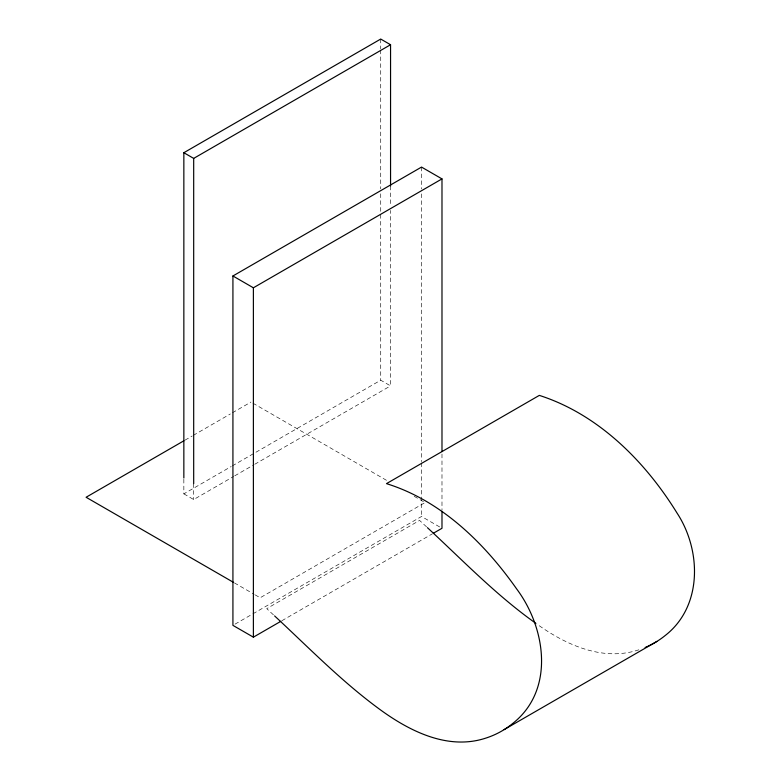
<?xml version="1.0" encoding="UTF-8"?>
<svg xmlns="http://www.w3.org/2000/svg" width="781" height="781" viewBox="0 0 781 781"><rect width="100%" height="100%" fill="white"/><g stroke="black" fill="none" stroke-linecap="round" stroke-linejoin="round"><path stroke-width="0.59" stroke-dasharray="3.9 2.93" d="M185.019 440.142L192.233 435.974M193.258 435.378L230.366 413.959M232.426 412.768L250.974 402.059M183.847 479.241L183.847 493.865L231.225 466.511M232.279 465.906L380.718 380.201L390.559 385.882L390.559 210.431M183.847 493.865L193.688 499.547L233.685 476.449M234.739 475.834L253.688 464.9M254.743 464.285L390.559 385.882M235.032 624.146L251.892 614.413M252.946 613.807L421.535 516.475L439.937 527.107M281.834 620.749L432.498 533.755M638.829 649.812C602.942 661.8 565.649 644.794 536.762 623.96M252.956 403.201L387.464 480.871M414.174 496.286L425.049 502.564L260.171 597.768L255.221 594.907M234.446 582.919L254.235 594.341M426.572 526.872L419.573 520.41L266.741 608.643L273.731 615.116M441.987 454.025L441.987 510.022M421.535 167.085L421.535 189.002M421.535 193.873L421.535 461.688M421.535 462.908L421.535 495.779M421.535 496.999L421.535 516.475M390.559 186.063L390.559 205.559M380.718 39.05L380.718 48.793M380.718 50.013L380.718 188.914M380.718 193.786L380.718 213.281M380.718 214.502L380.718 380.201M193.688 483.703L193.688 499.547"/><path stroke-width="1.17" d="M183.847 478.021L183.847 152.715L380.718 39.05L390.559 44.732L390.559 186.063M183.847 152.715L193.688 158.397L390.559 44.732M280.779 621.354L253.386 637.169L232.923 625.366L232.923 275.976L421.535 167.085L441.987 178.898L441.987 451.584M232.923 275.976L253.386 287.789L441.987 178.898M183.984 440.738L86.086 497.263L233.46 582.343M433.553 533.15L441.987 528.278L441.987 511.243M504.096 729.639L656.938 641.406M535.815 623.297C496.374 595.395 462.791 560.387 427.441 527.683M274.609 615.926C308.212 647.137 340.379 680.153 377.301 707.557C407.789 730.313 447.201 750.951 485.987 738.055A243.145 140.385 60 0 0 512.18 723.899C555.174 690.511 545.958 628.119 516.641 588.913C484.415 543.078 441.08 500.592 386.478 483.634L539.32 395.391C598.275 414.242 645.126 461.337 677.039 513.049C701.465 550.283 702.685 606.544 665.022 635.656A243.145 140.385 60 0 1 645.126 647.488M253.386 287.789L253.386 637.169M193.688 158.397L193.688 483.703"/></g></svg>
